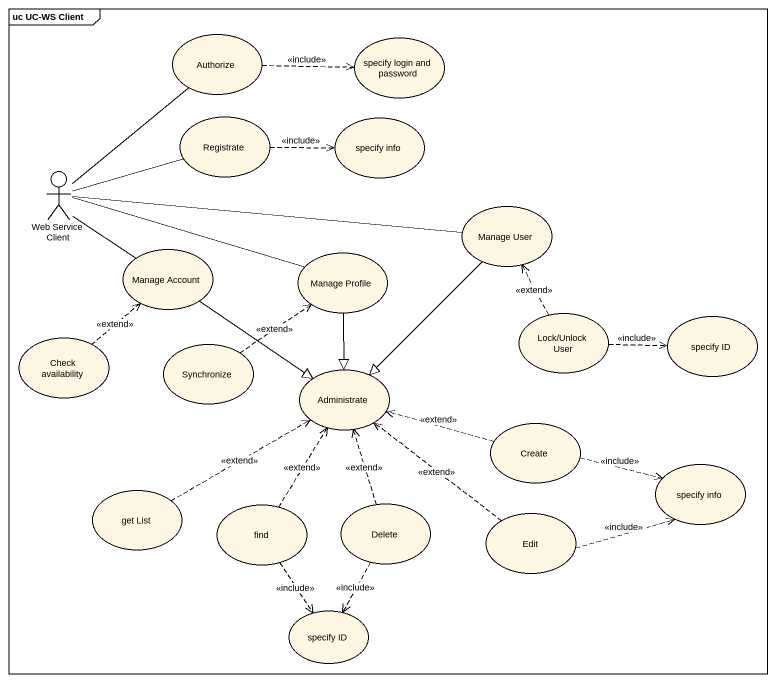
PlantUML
@startuml
mainframe uc UC-WS Client
usecase Authorize
usecase "specify login and password" as specify_login_and_password
usecase Registrate
usecase "specify info" as specify_info
actor "Web Service Client" as Web_Service_Client
usecase "Manage User" as Manage_User
usecase "Manage Account" as Manage_Account
usecase "Manage Profile" as Manage_Profile
usecase "Check availability" as Check_availability
usecase "Lock/Unlock User" as Lock_Unlock_User
usecase "specify ID" as specify_ID
usecase Synchronize
usecase Administrate
usecase "Create" as Create_
usecase "get List" as get_List
usecase "specify info" as specify_info_2
usecase find
usecase Delete
usecase Edit
usecase "specify ID" as specify_ID_2
Authorize .right.> specify_login_and_password : <<include>>
Registrate .right.> specify_info : <<include>>
Web_Service_Client -up- Authorize
Web_Service_Client -right- Registrate
Web_Service_Client -right- Manage_User
Web_Service_Client -- Manage_Account
Web_Service_Client -right- Manage_Profile
Manage_User --|> Administrate
Manage_Account --|> Administrate
Manage_Profile --|> Administrate
Check_availability .up.> Manage_Account : <<extend>>
Lock_Unlock_User .up.> Manage_User : <<extend>>
Lock_Unlock_User .right.> specify_ID : <<include>>
Synchronize .up.> Manage_Profile : <<extend>>
Create_ .left.> Administrate : <<extend>>
Create_ .right.> specify_info_2 : <<include>>
get_List .right.> Administrate : <<extend>>
find .up.> Administrate : <<extend>>
find ..> specify_ID_2 : <<include>>
Delete .up.> Administrate : <<extend>>
Delete ..> specify_ID_2 : <<include>>
Edit .up.> Administrate : <<extend>>
Edit .right.> specify_info_2 : <<include>>
@enduml
